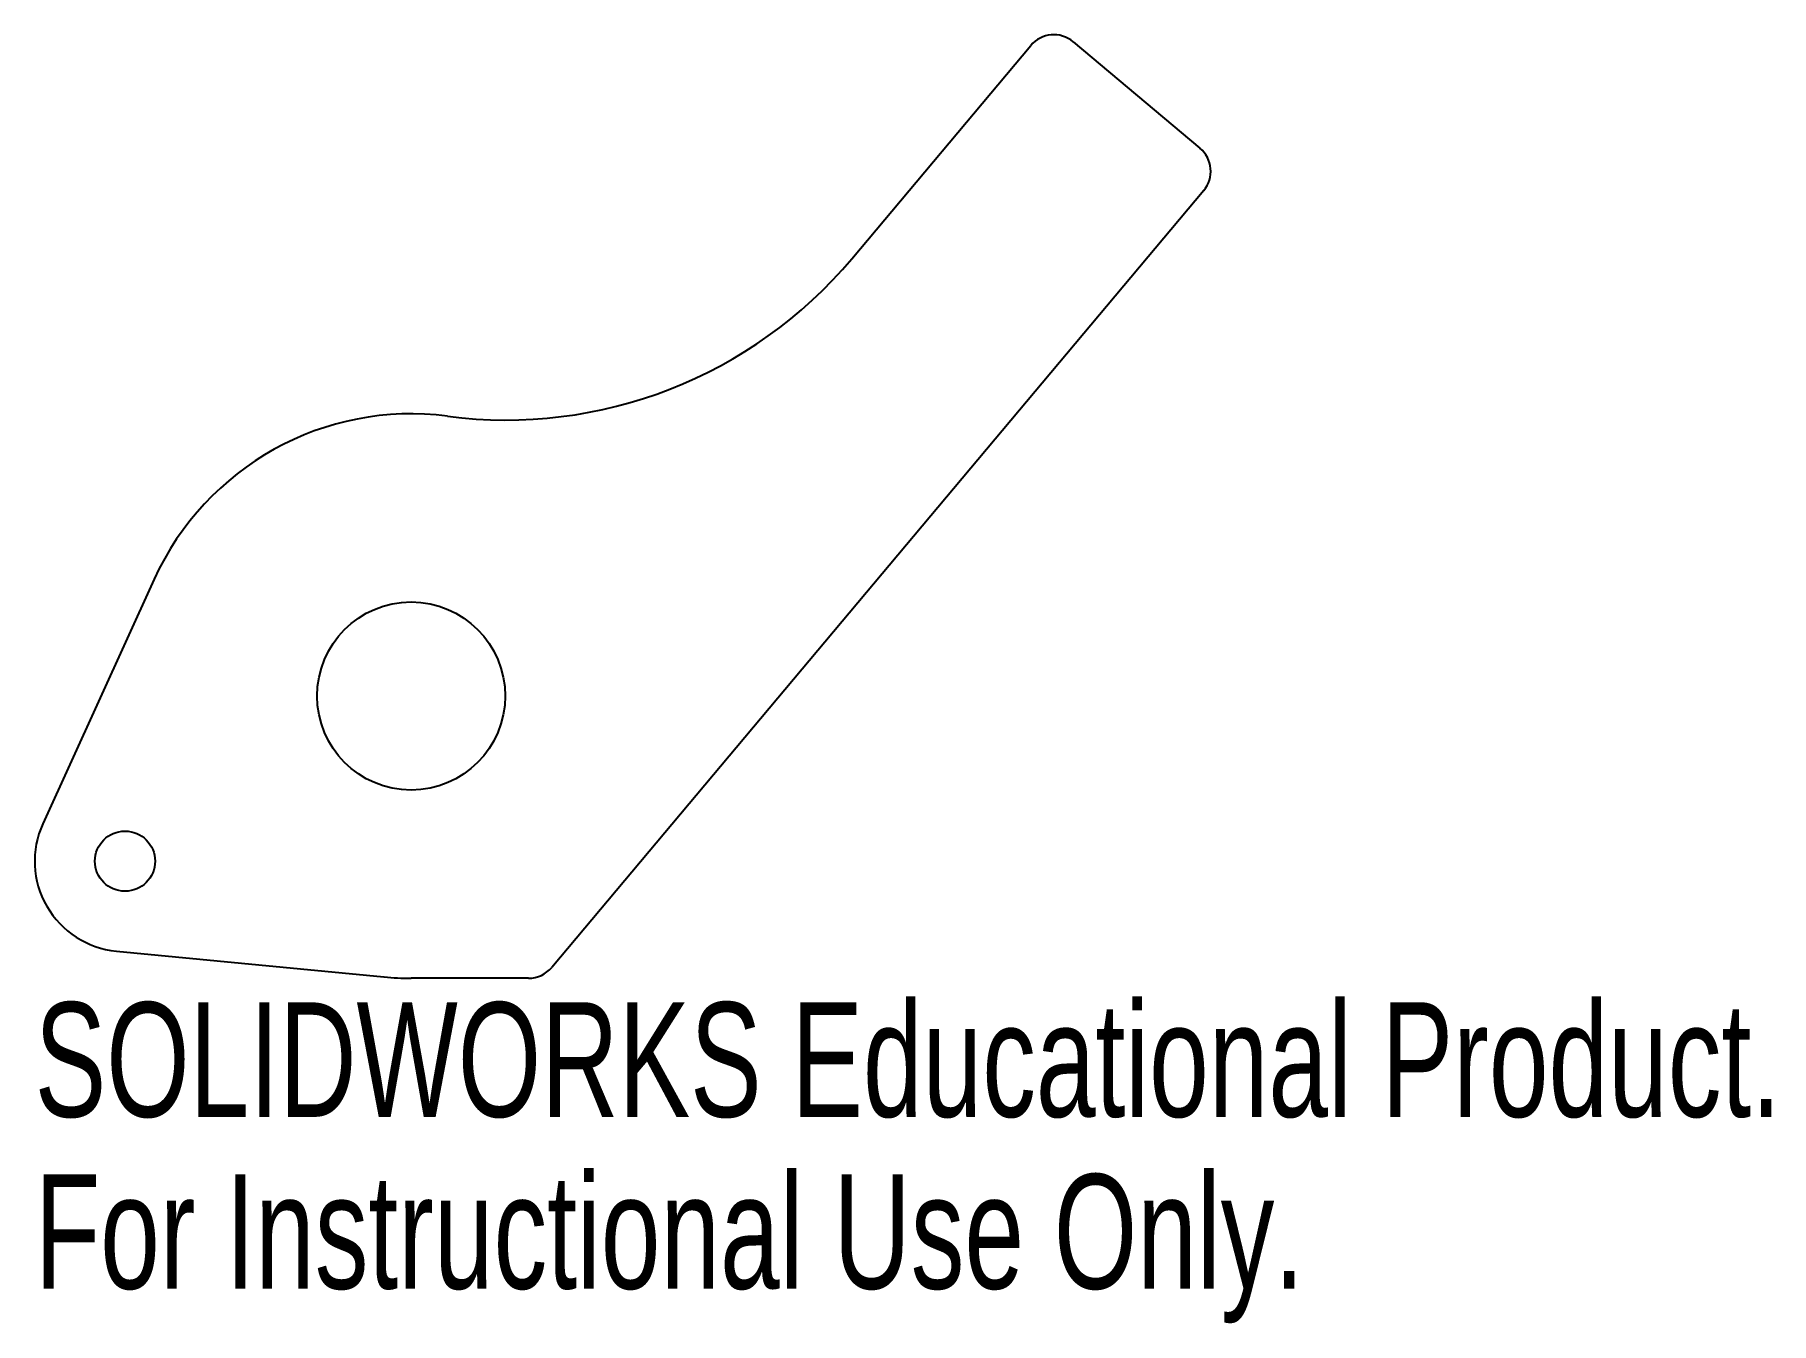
# Model space of a CAD drawing. Header units: inches. Extents: x -8.97 to -6.09, y -0.32 to 1.82.
import ezdxf

# ---------------------------------------------------------------- set-up
doc = ezdxf.new("R2010")
doc.units = ezdxf.units.IN
doc.header["$MEASUREMENT"] = 0
doc.styles.add('SLDTEXTSTYLE0', font='TXT', dxfattribs={"width": 0.7})

msp = doc.modelspace()

# ---------------------------------------------------------------- linework, layer by layer
at = {"color": 7, "linetype": 'Continuous', "lineweight": 25}
for p, q in [((-7.6162, 1.4452), (-7.3189, 1.7995)), ((-7.2484, 1.8057), (-7.0378, 1.6289)), ((-7.0316, 1.5585), (-8.1146, 0.2679)), ((-8.7747, 0.9131), (-8.9599, 0.5066)), ((-8.8378, 0.2951), (-8.3932, 0.2522)), ((-8.1529, 0.25), (-8.3481, 0.25))]:
    msp.add_line(p, q, dxfattribs=at)
for centre, radius in [((-8.3481, 0.7188), 0.1562), ((-8.8234, 0.4444), 0.05)]:
    msp.add_circle(centre, radius, dxfattribs=at)
for centre, radius, start, end in [((-7.2806, 1.7674), 0.05, 50, 140), ((-7.0699, 1.5906), 0.05, 320, 50), ((-8.1907, 1.9273), 0.75, 262.579, 320), ((-8.3481, 0.7188), 0.4688, 82.579, 155.5114), ((-8.8234, 0.4444), 0.15, 155.5114, 264.4886), ((-8.1529, 0.3), 0.05, 270, 320), ((-8.3481, 0.7188), 0.4688, 264.4886, 270)]:
    msp.add_arc(centre, radius, start, end, dxfattribs=at)

# ---------------------------------------------------------------- texts
at = {"color": 7, "linetype": 'Continuous', "char_height": 0.1903, "attachment_point": 1, "style": 'SLDTEXTSTYLE0'}
for s, insert in [('SOLIDWORKS Educational Product.', (-8.9734, 0.2099)), ('For Instructional Use Only.', (-8.9734, -0.0756))]:
    msp.add_mtext(s, dxfattribs=dict(at, insert=insert))

doc.saveas('drawing.dxf')
